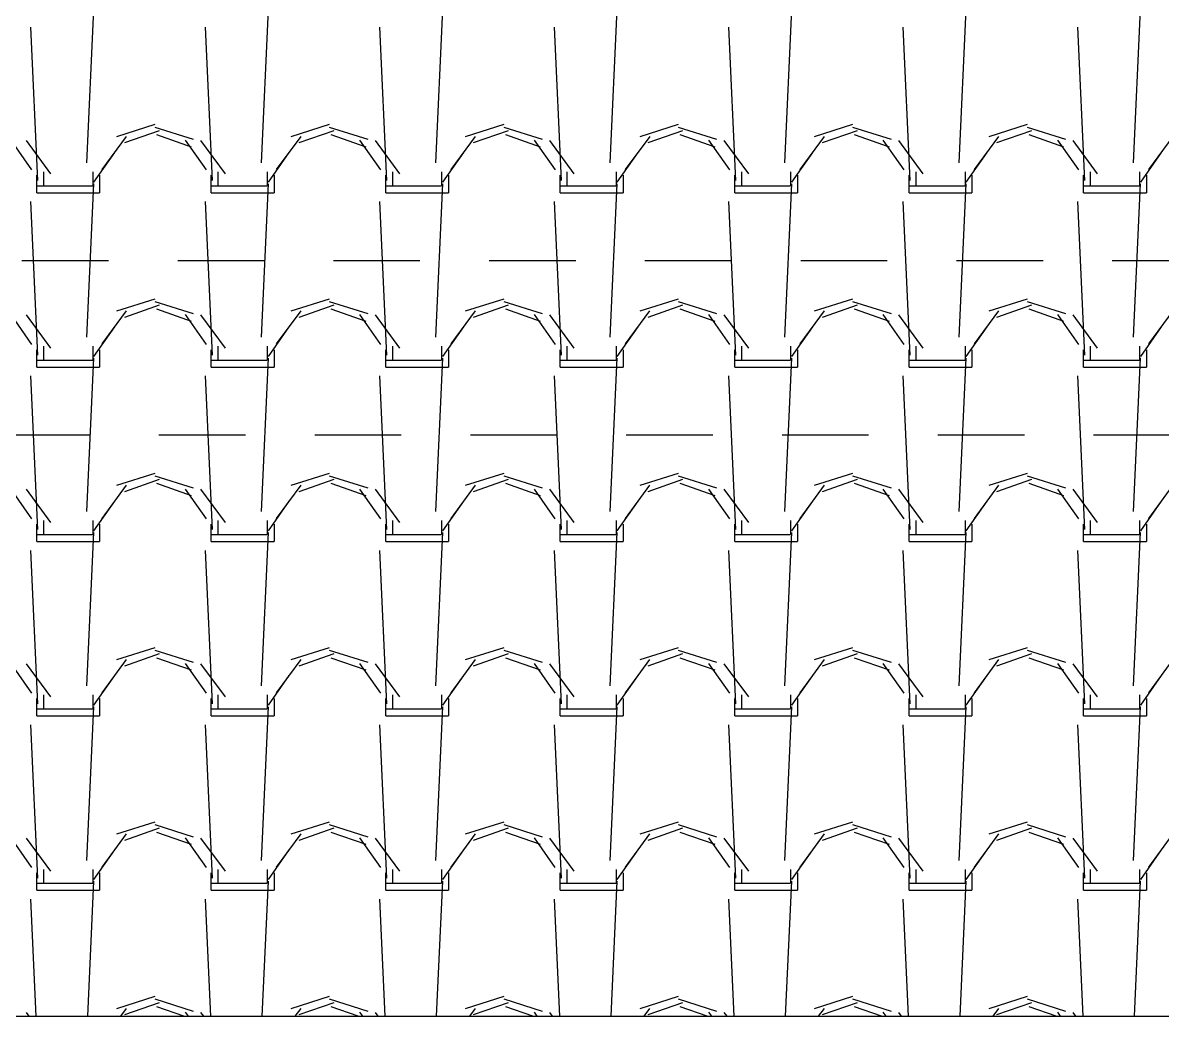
# Model space of a CAD drawing. Header units: millimetres. Extents: x 3923 to 4007, y 744 to 863.
# Drawn here: x 3933.996 to 3935.642, y 825.452 to 826.887 of the extents above; entities that cross this region are included whole.
import ezdxf

# ---------------------------------------------------------------- set-up
doc = ezdxf.new("R2010")
doc.units = ezdxf.units.MM
doc.linetypes.add('HIDDEN2', pattern=[0.1875, 0.125, -0.0625])
doc.layers.add('-HIDRO', color=8, linetype='Continuous')

msp = doc.modelspace()

# ---------------------------------------------------------------- linework, layer by layer
at = {"layer": '-HIDRO', "linetype": 'Continuous'}
for p, q in [((3934.089, 826.6848), (3934.099, 826.9065)), ((3934.341, 826.6848), (3934.3511, 826.9065)), ((3934.593, 826.6848), (3934.6031, 826.9065)), ((3934.845, 826.6848), (3934.8551, 826.9065)), ((3935.097, 826.6848), (3935.1071, 826.9065)), ((3935.349, 826.6848), (3935.3591, 826.9065)), ((3935.601, 826.6848), (3935.6111, 826.9065)), ((3934.0183, 826.6591), (3934.0082, 826.8808)), ((3934.2703, 826.6591), (3934.2602, 826.8808)), ((3934.5223, 826.6591), (3934.5122, 826.8808)), ((3934.7743, 826.6591), (3934.7642, 826.8808)), ((3935.0263, 826.6591), (3935.0162, 826.8808)), ((3935.2783, 826.6591), (3935.2682, 826.8808)), ((3935.5303, 826.6591), (3935.5202, 826.8808)), ((3934.1871, 826.74), (3934.1316, 826.7224)), ((3934.1935, 826.7311), (3934.1431, 826.7135)), ((3934.2431, 826.7185), (3934.1876, 826.7361)), ((3934.4391, 826.74), (3934.3836, 826.7224)), ((3934.4455, 826.7311), (3934.3951, 826.7135)), ((3934.4951, 826.7185), (3934.4396, 826.7361)), ((3934.6911, 826.74), (3934.6356, 826.7224)), ((3934.6975, 826.7311), (3934.6471, 826.7135)), ((3934.7471, 826.7185), (3934.6916, 826.7361)), ((3934.9431, 826.74), (3934.8876, 826.7224)), ((3934.9495, 826.7311), (3934.8991, 826.7135)), ((3934.9991, 826.7185), (3934.9436, 826.7361)), ((3935.1951, 826.74), (3935.1396, 826.7224)), ((3935.2015, 826.7311), (3935.1511, 826.7135)), ((3935.2511, 826.7185), (3935.1956, 826.7361)), ((3935.4471, 826.74), (3935.3916, 826.7224)), ((3935.4535, 826.7311), (3935.4031, 826.7135)), ((3935.5031, 826.7185), (3935.4476, 826.7361)), ((3934.0096, 826.6745), (3933.9794, 826.7174)), ((3934.037, 826.6691), (3934.0017, 826.717)), ((3934.1459, 826.7229), (3934.1106, 826.675)), ((3934.2403, 826.7076), (3934.1899, 826.7252)), ((3934.2616, 826.6745), (3934.2314, 826.7174)), ((3934.289, 826.6691), (3934.2537, 826.717)), ((3934.3979, 826.7229), (3934.3626, 826.675)), ((3934.4923, 826.7076), (3934.4419, 826.7252)), ((3934.5136, 826.6745), (3934.4834, 826.7174)), ((3934.541, 826.6691), (3934.5057, 826.717)), ((3934.6499, 826.7229), (3934.6146, 826.675)), ((3934.7443, 826.7076), (3934.6939, 826.7252)), ((3934.7657, 826.6745), (3934.7354, 826.7174)), ((3934.793, 826.6691), (3934.7577, 826.717)), ((3934.9019, 826.7229), (3934.8666, 826.675)), ((3934.9963, 826.7076), (3934.9459, 826.7252)), ((3935.0177, 826.6745), (3934.9874, 826.7174)), ((3935.045, 826.6691), (3935.0097, 826.717)), ((3935.1538, 826.7229), (3935.1186, 826.675)), ((3935.2483, 826.7076), (3935.1979, 826.7252)), ((3935.2697, 826.6745), (3935.2394, 826.7174)), ((3935.297, 826.6691), (3935.2617, 826.717)), ((3935.4058, 826.7229), (3935.3706, 826.675)), ((3935.5003, 826.7076), (3935.4499, 826.7252)), ((3935.5217, 826.6745), (3935.4914, 826.7174)), ((3935.5489, 826.6691), (3935.5137, 826.717)), ((3935.6578, 826.7229), (3935.6226, 826.675)), ((3934.1289, 826.6999), (3934.0986, 826.6571)), ((3934.3809, 826.6999), (3934.3506, 826.6571)), ((3934.6329, 826.6999), (3934.6026, 826.6571)), ((3934.8849, 826.6999), (3934.8546, 826.6571)), ((3935.1369, 826.6999), (3935.1066, 826.6571)), ((3935.3889, 826.6999), (3935.3587, 826.6571)), ((3935.6409, 826.6999), (3935.6107, 826.6571)), ((3934.0167, 826.6416), (3934.0167, 826.6668)), ((3934.0268, 826.6517), (3934.0268, 826.6718)), ((3934.0974, 826.6718), (3934.0974, 826.6517)), ((3934.1074, 826.6668), (3934.1074, 826.6416)), ((3934.2687, 826.6416), (3934.2687, 826.6668)), ((3934.2788, 826.6517), (3934.2788, 826.6718)), ((3934.3494, 826.6718), (3934.3494, 826.6517)), ((3934.3594, 826.6668), (3934.3594, 826.6416)), ((3934.5207, 826.6416), (3934.5207, 826.6668)), ((3934.5308, 826.6517), (3934.5308, 826.6718)), ((3934.6014, 826.6718), (3934.6014, 826.6517)), ((3934.6114, 826.6668), (3934.6114, 826.6416)), ((3934.7727, 826.6416), (3934.7727, 826.6668)), ((3934.7828, 826.6517), (3934.7828, 826.6718)), ((3934.8534, 826.6718), (3934.8534, 826.6517)), ((3934.8634, 826.6668), (3934.8634, 826.6416)), ((3935.0247, 826.6416), (3935.0247, 826.6668)), ((3935.0348, 826.6517), (3935.0348, 826.6718)), ((3935.1054, 826.6718), (3935.1054, 826.6517)), ((3935.1154, 826.6668), (3935.1154, 826.6416)), ((3935.2767, 826.6416), (3935.2767, 826.6668)), ((3935.2868, 826.6517), (3935.2868, 826.6718)), ((3935.3574, 826.6718), (3935.3574, 826.6517)), ((3935.3674, 826.6668), (3935.3674, 826.6416)), ((3935.5287, 826.6416), (3935.5287, 826.6668)), ((3935.5388, 826.6517), (3935.5388, 826.6718)), ((3935.6094, 826.6718), (3935.6094, 826.6517)), ((3935.6194, 826.6668), (3935.6194, 826.6416)), ((3934.0167, 826.6517), (3934.0268, 826.6517)), ((3934.0268, 826.6517), (3934.0974, 826.6517)), ((3934.089, 826.4328), (3934.099, 826.6545)), ((3934.2687, 826.6517), (3934.2788, 826.6517)), ((3934.2788, 826.6517), (3934.3494, 826.6517)), ((3934.341, 826.4328), (3934.3511, 826.6545)), ((3934.5207, 826.6517), (3934.5308, 826.6517)), ((3934.5308, 826.6517), (3934.6014, 826.6517)), ((3934.593, 826.4328), (3934.6031, 826.6545)), ((3934.7727, 826.6517), (3934.7828, 826.6517)), ((3934.7828, 826.6517), (3934.8534, 826.6517)), ((3934.845, 826.4328), (3934.8551, 826.6545)), ((3935.0247, 826.6517), (3935.0348, 826.6517)), ((3935.0348, 826.6517), (3935.1054, 826.6517)), ((3935.097, 826.4328), (3935.1071, 826.6545)), ((3935.2767, 826.6517), (3935.2868, 826.6517)), ((3935.2868, 826.6517), (3935.3574, 826.6517)), ((3935.349, 826.4328), (3935.3591, 826.6545)), ((3935.5287, 826.6517), (3935.5388, 826.6517)), ((3935.5388, 826.6517), (3935.6094, 826.6517)), ((3935.601, 826.4328), (3935.6111, 826.6545)), ((3934.0167, 826.6416), (3934.0268, 826.6416)), ((3934.0268, 826.6416), (3934.1074, 826.6416)), ((3934.2687, 826.6416), (3934.2788, 826.6416)), ((3934.2788, 826.6416), (3934.3594, 826.6416)), ((3934.5207, 826.6416), (3934.5308, 826.6416)), ((3934.5308, 826.6416), (3934.6114, 826.6416)), ((3934.7727, 826.6416), (3934.7828, 826.6416)), ((3934.7828, 826.6416), (3934.8634, 826.6416)), ((3935.0247, 826.6416), (3935.0348, 826.6416)), ((3935.0348, 826.6416), (3935.1154, 826.6416)), ((3935.2767, 826.6416), (3935.2868, 826.6416)), ((3935.2868, 826.6416), (3935.3674, 826.6416)), ((3935.5287, 826.6416), (3935.5388, 826.6416)), ((3935.5388, 826.6416), (3935.6194, 826.6416)), ((3934.0183, 826.4071), (3934.0082, 826.6288)), ((3934.2703, 826.4071), (3934.2602, 826.6288)), ((3934.5223, 826.4071), (3934.5122, 826.6288)), ((3934.7743, 826.4071), (3934.7642, 826.6288)), ((3935.0263, 826.4071), (3935.0162, 826.6288)), ((3935.2783, 826.4071), (3935.2682, 826.6288)), ((3935.5303, 826.4071), (3935.5202, 826.6288)), ((3934.1871, 826.488), (3934.1316, 826.4704)), ((3934.2431, 826.4665), (3934.1876, 826.4841)), ((3934.4391, 826.488), (3934.3836, 826.4704)), ((3934.4951, 826.4665), (3934.4396, 826.4841)), ((3934.6911, 826.488), (3934.6356, 826.4704)), ((3934.7471, 826.4665), (3934.6916, 826.4841)), ((3934.9431, 826.488), (3934.8876, 826.4704)), ((3934.9991, 826.4665), (3934.9436, 826.4841)), ((3935.1951, 826.488), (3935.1396, 826.4704)), ((3935.2511, 826.4665), (3935.1956, 826.4841)), ((3935.4471, 826.488), (3935.3916, 826.4704)), ((3935.5031, 826.4665), (3935.4476, 826.4841)), ((3934.0096, 826.4225), (3933.9794, 826.4654)), ((3934.037, 826.4171), (3934.0017, 826.465)), ((3934.1459, 826.4709), (3934.1106, 826.423)), ((3934.1935, 826.4791), (3934.1431, 826.4615)), ((3934.2403, 826.4556), (3934.1899, 826.4732)), ((3934.2616, 826.4225), (3934.2314, 826.4654)), ((3934.289, 826.4171), (3934.2537, 826.465)), ((3934.3979, 826.4709), (3934.3626, 826.423)), ((3934.4455, 826.4791), (3934.3951, 826.4615)), ((3934.4923, 826.4556), (3934.4419, 826.4732)), ((3934.5136, 826.4225), (3934.4834, 826.4654)), ((3934.541, 826.4171), (3934.5057, 826.465)), ((3934.6499, 826.4709), (3934.6146, 826.423)), ((3934.6975, 826.4791), (3934.6471, 826.4615)), ((3934.7443, 826.4556), (3934.6939, 826.4732)), ((3934.7657, 826.4225), (3934.7354, 826.4654)), ((3934.793, 826.4171), (3934.7577, 826.465)), ((3934.9018, 826.4709), (3934.8666, 826.423)), ((3934.9495, 826.4791), (3934.8991, 826.4615)), ((3934.9963, 826.4556), (3934.9459, 826.4732)), ((3935.0177, 826.4225), (3934.9874, 826.4654)), ((3935.045, 826.4171), (3935.0097, 826.465)), ((3935.1538, 826.4709), (3935.1186, 826.423)), ((3935.2015, 826.4791), (3935.1511, 826.4615)), ((3935.2483, 826.4556), (3935.1979, 826.4732)), ((3935.2697, 826.4225), (3935.2394, 826.4654)), ((3935.297, 826.4171), (3935.2617, 826.465)), ((3935.4058, 826.4709), (3935.3706, 826.423)), ((3935.4535, 826.4791), (3935.4031, 826.4615)), ((3935.5003, 826.4556), (3935.4499, 826.4732)), ((3935.5217, 826.4225), (3935.4914, 826.4654)), ((3935.549, 826.4171), (3935.5137, 826.465)), ((3935.6578, 826.4709), (3935.6226, 826.423)), ((3934.1289, 826.4479), (3934.0986, 826.4051)), ((3934.3809, 826.4479), (3934.3506, 826.4051)), ((3934.6329, 826.4479), (3934.6026, 826.4051)), ((3934.8849, 826.4479), (3934.8546, 826.4051)), ((3935.1369, 826.4479), (3935.1067, 826.4051)), ((3935.3889, 826.4479), (3935.3587, 826.4051)), ((3935.6409, 826.4479), (3935.6107, 826.4051)), ((3934.0268, 826.3997), (3934.0268, 826.4198)), ((3934.0974, 826.4198), (3934.0974, 826.3997)), ((3934.2788, 826.3997), (3934.2788, 826.4198)), ((3934.3494, 826.4198), (3934.3494, 826.3997)), ((3934.5308, 826.3997), (3934.5308, 826.4198)), ((3934.6014, 826.4198), (3934.6014, 826.3997)), ((3934.7828, 826.3997), (3934.7828, 826.4198)), ((3934.8534, 826.4198), (3934.8534, 826.3997)), ((3935.0348, 826.3997), (3935.0348, 826.4198)), ((3935.1054, 826.4198), (3935.1054, 826.3997)), ((3935.2868, 826.3997), (3935.2868, 826.4198)), ((3935.3574, 826.4198), (3935.3574, 826.3997)), ((3935.5388, 826.3997), (3935.5388, 826.4198)), ((3935.6094, 826.4198), (3935.6094, 826.3997)), ((3934.0167, 826.3896), (3934.0167, 826.4148)), ((3934.0167, 826.3997), (3934.0268, 826.3997)), ((3934.0268, 826.3997), (3934.0974, 826.3997)), ((3934.089, 826.1808), (3934.099, 826.4025)), ((3934.1074, 826.4148), (3934.1074, 826.3896)), ((3934.2687, 826.3896), (3934.2687, 826.4148)), ((3934.2687, 826.3997), (3934.2788, 826.3997)), ((3934.2788, 826.3997), (3934.3494, 826.3997)), ((3934.341, 826.1808), (3934.3511, 826.4025)), ((3934.3594, 826.4148), (3934.3594, 826.3896)), ((3934.5207, 826.3896), (3934.5207, 826.4148)), ((3934.5207, 826.3997), (3934.5308, 826.3997)), ((3934.5308, 826.3997), (3934.6014, 826.3997)), ((3934.593, 826.1808), (3934.6031, 826.4025)), ((3934.6114, 826.4148), (3934.6114, 826.3896)), ((3934.7727, 826.3896), (3934.7727, 826.4148)), ((3934.7727, 826.3997), (3934.7828, 826.3997)), ((3934.7828, 826.3997), (3934.8534, 826.3997)), ((3934.845, 826.1808), (3934.8551, 826.4025)), ((3934.8634, 826.4148), (3934.8634, 826.3896)), ((3935.0247, 826.3896), (3935.0247, 826.4148)), ((3935.0247, 826.3997), (3935.0348, 826.3997)), ((3935.0348, 826.3997), (3935.1054, 826.3997)), ((3935.097, 826.1808), (3935.1071, 826.4025)), ((3935.1154, 826.4148), (3935.1154, 826.3896)), ((3935.2767, 826.3896), (3935.2767, 826.4148)), ((3935.2767, 826.3997), (3935.2868, 826.3997)), ((3935.2868, 826.3997), (3935.3574, 826.3997)), ((3935.349, 826.1808), (3935.3591, 826.4025)), ((3935.3674, 826.4148), (3935.3674, 826.3896)), ((3935.5287, 826.3896), (3935.5287, 826.4148)), ((3935.5287, 826.3997), (3935.5388, 826.3997)), ((3935.5388, 826.3997), (3935.6094, 826.3997)), ((3935.601, 826.1808), (3935.6111, 826.4025)), ((3935.6194, 826.4148), (3935.6194, 826.3896)), ((3934.0167, 826.3896), (3934.0268, 826.3896)), ((3934.0268, 826.3896), (3934.1074, 826.3896)), ((3934.2687, 826.3896), (3934.2788, 826.3896)), ((3934.2788, 826.3896), (3934.3594, 826.3896)), ((3934.5207, 826.3896), (3934.5308, 826.3896)), ((3934.5308, 826.3896), (3934.6114, 826.3896)), ((3934.7727, 826.3896), (3934.7828, 826.3896)), ((3934.7828, 826.3896), (3934.8634, 826.3896)), ((3935.0247, 826.3896), (3935.0348, 826.3896)), ((3935.0348, 826.3896), (3935.1154, 826.3896)), ((3935.2767, 826.3896), (3935.2868, 826.3896)), ((3935.2868, 826.3896), (3935.3674, 826.3896)), ((3935.5287, 826.3896), (3935.5388, 826.3896)), ((3935.5388, 826.3896), (3935.6194, 826.3896)), ((3934.0183, 826.1551), (3934.0082, 826.3768)), ((3934.2703, 826.1551), (3934.2602, 826.3768)), ((3934.5223, 826.1551), (3934.5122, 826.3768)), ((3934.7743, 826.1551), (3934.7642, 826.3768)), ((3935.0263, 826.1551), (3935.0162, 826.3768)), ((3935.2783, 826.1551), (3935.2682, 826.3768)), ((3935.5303, 826.1551), (3935.5202, 826.3768)), ((3934.1871, 826.236), (3934.1316, 826.2184)), ((3934.4391, 826.236), (3934.3836, 826.2184)), ((3934.6911, 826.236), (3934.6356, 826.2184)), ((3934.9431, 826.236), (3934.8876, 826.2184)), ((3935.1951, 826.236), (3935.1396, 826.2184)), ((3935.4471, 826.236), (3935.3916, 826.2184)), ((3934.1459, 826.2189), (3934.1106, 826.171)), ((3934.1935, 826.2271), (3934.1431, 826.2095)), ((3934.2431, 826.2145), (3934.1876, 826.2321)), ((3934.2403, 826.2036), (3934.1899, 826.2212)), ((3934.3979, 826.2189), (3934.3626, 826.171)), ((3934.4455, 826.2271), (3934.3951, 826.2095)), ((3934.4951, 826.2145), (3934.4396, 826.2321)), ((3934.4923, 826.2036), (3934.4419, 826.2212)), ((3934.6498, 826.2189), (3934.6146, 826.171)), ((3934.6975, 826.2271), (3934.6471, 826.2095)), ((3934.7471, 826.2145), (3934.6916, 826.2321)), ((3934.7443, 826.2036), (3934.6939, 826.2212)), ((3934.9018, 826.2189), (3934.8666, 826.171)), ((3934.9495, 826.2271), (3934.8991, 826.2095)), ((3934.9991, 826.2145), (3934.9436, 826.2321)), ((3934.9963, 826.2036), (3934.9459, 826.2212)), ((3935.1538, 826.2189), (3935.1186, 826.171)), ((3935.2015, 826.2271), (3935.1511, 826.2095)), ((3935.2511, 826.2145), (3935.1956, 826.2321)), ((3935.2483, 826.2036), (3935.1979, 826.2212)), ((3935.4058, 826.2189), (3935.3706, 826.171)), ((3935.4535, 826.2271), (3935.4031, 826.2095)), ((3935.5031, 826.2145), (3935.4476, 826.2321)), ((3935.5003, 826.2036), (3935.4499, 826.2212)), ((3935.6578, 826.2189), (3935.6226, 826.171)), ((3934.0096, 826.1705), (3933.9794, 826.2134)), ((3934.037, 826.1651), (3934.0017, 826.213)), ((3934.2616, 826.1705), (3934.2314, 826.2134)), ((3934.289, 826.1651), (3934.2537, 826.213)), ((3934.5136, 826.1705), (3934.4834, 826.2134)), ((3934.541, 826.1651), (3934.5057, 826.213)), ((3934.7656, 826.1705), (3934.7354, 826.2134)), ((3934.793, 826.1651), (3934.7577, 826.213)), ((3935.0177, 826.1705), (3934.9874, 826.2134)), ((3935.045, 826.1651), (3935.0097, 826.213)), ((3935.2697, 826.1705), (3935.2394, 826.2134)), ((3935.297, 826.1651), (3935.2617, 826.213)), ((3935.5217, 826.1705), (3935.4914, 826.2134)), ((3935.549, 826.1651), (3935.5137, 826.213)), ((3934.1289, 826.1959), (3934.0986, 826.1531)), ((3934.3809, 826.1959), (3934.3506, 826.1531)), ((3934.6329, 826.1959), (3934.6026, 826.1531)), ((3934.8849, 826.1959), (3934.8547, 826.1531)), ((3935.1369, 826.1959), (3935.1067, 826.1531)), ((3935.3889, 826.1959), (3935.3587, 826.1531)), ((3935.6409, 826.1959), (3935.6107, 826.1531)), ((3934.0167, 826.1376), (3934.0167, 826.1628)), ((3934.0268, 826.1477), (3934.0268, 826.1678)), ((3934.0974, 826.1678), (3934.0974, 826.1477)), ((3934.1074, 826.1628), (3934.1074, 826.1376)), ((3934.2687, 826.1376), (3934.2687, 826.1628)), ((3934.2788, 826.1477), (3934.2788, 826.1678)), ((3934.3494, 826.1678), (3934.3494, 826.1477)), ((3934.3594, 826.1628), (3934.3594, 826.1376)), ((3934.5207, 826.1376), (3934.5207, 826.1628)), ((3934.5308, 826.1477), (3934.5308, 826.1678)), ((3934.6014, 826.1678), (3934.6014, 826.1477)), ((3934.6114, 826.1628), (3934.6114, 826.1376)), ((3934.7727, 826.1376), (3934.7727, 826.1628)), ((3934.7828, 826.1477), (3934.7828, 826.1678)), ((3934.8534, 826.1678), (3934.8534, 826.1477)), ((3934.8634, 826.1628), (3934.8634, 826.1376)), ((3935.0247, 826.1376), (3935.0247, 826.1628)), ((3935.0348, 826.1477), (3935.0348, 826.1678)), ((3935.1054, 826.1678), (3935.1054, 826.1477)), ((3935.1154, 826.1628), (3935.1154, 826.1376)), ((3935.2767, 826.1376), (3935.2767, 826.1628)), ((3935.2868, 826.1477), (3935.2868, 826.1678)), ((3935.3574, 826.1678), (3935.3574, 826.1477)), ((3935.3674, 826.1628), (3935.3674, 826.1376)), ((3935.5287, 826.1376), (3935.5287, 826.1628)), ((3935.5388, 826.1477), (3935.5388, 826.1678)), ((3935.6094, 826.1678), (3935.6094, 826.1477)), ((3935.6194, 826.1628), (3935.6194, 826.1376)), ((3934.0167, 826.1477), (3934.0268, 826.1477)), ((3934.0167, 826.1376), (3934.0268, 826.1376)), ((3934.0268, 826.1477), (3934.0974, 826.1477)), ((3934.0268, 826.1376), (3934.1074, 826.1376)), ((3934.089, 825.9288), (3934.099, 826.1505)), ((3934.2687, 826.1477), (3934.2788, 826.1477)), ((3934.2687, 826.1376), (3934.2788, 826.1376)), ((3934.2788, 826.1477), (3934.3494, 826.1477)), ((3934.2788, 826.1376), (3934.3594, 826.1376)), ((3934.341, 825.9288), (3934.3511, 826.1505)), ((3934.5207, 826.1477), (3934.5308, 826.1477)), ((3934.5207, 826.1376), (3934.5308, 826.1376)), ((3934.5308, 826.1477), (3934.6014, 826.1477)), ((3934.5308, 826.1376), (3934.6114, 826.1376)), ((3934.593, 825.9288), (3934.6031, 826.1505)), ((3934.7727, 826.1477), (3934.7828, 826.1477)), ((3934.7727, 826.1376), (3934.7828, 826.1376)), ((3934.7828, 826.1477), (3934.8534, 826.1477)), ((3934.7828, 826.1376), (3934.8634, 826.1376)), ((3934.845, 825.9288), (3934.8551, 826.1505)), ((3935.0247, 826.1477), (3935.0348, 826.1477)), ((3935.0247, 826.1376), (3935.0348, 826.1376)), ((3935.0348, 826.1477), (3935.1054, 826.1477)), ((3935.0348, 826.1376), (3935.1154, 826.1376)), ((3935.097, 825.9288), (3935.1071, 826.1505)), ((3935.2767, 826.1477), (3935.2868, 826.1477)), ((3935.2767, 826.1376), (3935.2868, 826.1376)), ((3935.2868, 826.1477), (3935.3574, 826.1477)), ((3935.2868, 826.1376), (3935.3674, 826.1376)), ((3935.349, 825.9288), (3935.3591, 826.1505)), ((3935.5287, 826.1477), (3935.5388, 826.1477)), ((3935.5287, 826.1376), (3935.5388, 826.1376)), ((3935.5388, 826.1477), (3935.6094, 826.1477)), ((3935.5388, 826.1376), (3935.6194, 826.1376)), ((3935.601, 825.9288), (3935.6111, 826.1505)), ((3934.0183, 825.9031), (3934.0082, 826.1248)), ((3934.2703, 825.9031), (3934.2602, 826.1248)), ((3934.5223, 825.9031), (3934.5122, 826.1248)), ((3934.7743, 825.9031), (3934.7642, 826.1248)), ((3935.0263, 825.9031), (3935.0162, 826.1248)), ((3935.2783, 825.9031), (3935.2682, 826.1248)), ((3935.5303, 825.9031), (3935.5202, 826.1248)), ((3934.1871, 825.984), (3934.1316, 825.9664)), ((3934.1935, 825.9751), (3934.1431, 825.9575)), ((3934.2431, 825.9625), (3934.1876, 825.9801)), ((3934.4391, 825.984), (3934.3836, 825.9664)), ((3934.4455, 825.9751), (3934.3951, 825.9575)), ((3934.4951, 825.9625), (3934.4396, 825.9801)), ((3934.6911, 825.984), (3934.6356, 825.9664)), ((3934.6975, 825.9751), (3934.6471, 825.9575)), ((3934.7471, 825.9625), (3934.6916, 825.9801)), ((3934.9431, 825.984), (3934.8876, 825.9664)), ((3934.9495, 825.9751), (3934.8991, 825.9575)), ((3934.9991, 825.9625), (3934.9436, 825.9801)), ((3935.1951, 825.984), (3935.1396, 825.9664)), ((3935.2015, 825.9751), (3935.1511, 825.9575)), ((3935.2511, 825.9625), (3935.1956, 825.9801)), ((3935.4471, 825.984), (3935.3916, 825.9664)), ((3935.4535, 825.9751), (3935.4031, 825.9575)), ((3935.5031, 825.9625), (3935.4476, 825.9801)), ((3934.0096, 825.9185), (3933.9794, 825.9614)), ((3934.037, 825.9131), (3934.0017, 825.961)), ((3934.1459, 825.9669), (3934.1106, 825.919)), ((3934.2403, 825.9516), (3934.1899, 825.9692)), ((3934.2616, 825.9185), (3934.2314, 825.9614)), ((3934.289, 825.9131), (3934.2537, 825.961)), ((3934.3978, 825.9669), (3934.3626, 825.919)), ((3934.4923, 825.9516), (3934.4419, 825.9692)), ((3934.5136, 825.9185), (3934.4834, 825.9614)), ((3934.541, 825.9131), (3934.5057, 825.961)), ((3934.6498, 825.9669), (3934.6146, 825.919)), ((3934.7443, 825.9516), (3934.6939, 825.9692)), ((3934.7656, 825.9185), (3934.7354, 825.9614)), ((3934.793, 825.9131), (3934.7577, 825.961)), ((3934.9018, 825.9669), (3934.8666, 825.919)), ((3934.9963, 825.9516), (3934.9459, 825.9692)), ((3935.0176, 825.9185), (3934.9874, 825.9614)), ((3935.045, 825.9131), (3935.0097, 825.961)), ((3935.1538, 825.9669), (3935.1186, 825.919)), ((3935.2483, 825.9516), (3935.1979, 825.9692)), ((3935.2697, 825.9185), (3935.2394, 825.9614)), ((3935.297, 825.9131), (3935.2617, 825.961)), ((3935.4058, 825.9669), (3935.3706, 825.919)), ((3935.5003, 825.9516), (3935.4499, 825.9692)), ((3935.5217, 825.9185), (3935.4914, 825.9614)), ((3935.549, 825.9131), (3935.5137, 825.961)), ((3935.6578, 825.9669), (3935.6226, 825.919)), ((3934.1289, 825.9439), (3934.0986, 825.9011)), ((3934.3809, 825.9439), (3934.3506, 825.9011)), ((3934.6329, 825.9439), (3934.6026, 825.9011)), ((3934.8849, 825.9439), (3934.8547, 825.9011)), ((3935.1369, 825.9439), (3935.1067, 825.9011)), ((3935.3889, 825.9439), (3935.3587, 825.9011)), ((3935.6409, 825.9439), (3935.6107, 825.9011)), ((3934.0167, 825.8856), (3934.0167, 825.9108)), ((3934.0268, 825.8957), (3934.0268, 825.9158)), ((3934.0974, 825.9158), (3934.0974, 825.8957)), ((3934.1074, 825.9108), (3934.1074, 825.8856)), ((3934.2687, 825.8856), (3934.2687, 825.9108)), ((3934.2788, 825.8957), (3934.2788, 825.9158)), ((3934.3494, 825.9158), (3934.3494, 825.8957)), ((3934.3594, 825.9108), (3934.3594, 825.8856)), ((3934.5207, 825.8856), (3934.5207, 825.9108)), ((3934.5308, 825.8957), (3934.5308, 825.9158)), ((3934.6014, 825.9158), (3934.6014, 825.8957)), ((3934.6114, 825.9108), (3934.6114, 825.8856)), ((3934.7727, 825.8856), (3934.7727, 825.9108)), ((3934.7828, 825.8957), (3934.7828, 825.9158)), ((3934.8534, 825.9158), (3934.8534, 825.8957)), ((3934.8634, 825.9108), (3934.8634, 825.8856)), ((3935.0247, 825.8856), (3935.0247, 825.9108)), ((3935.0348, 825.8957), (3935.0348, 825.9158)), ((3935.1054, 825.9158), (3935.1054, 825.8957)), ((3935.1154, 825.9108), (3935.1154, 825.8856)), ((3935.2767, 825.8856), (3935.2767, 825.9108)), ((3935.2868, 825.8957), (3935.2868, 825.9158)), ((3935.3574, 825.9158), (3935.3574, 825.8957)), ((3935.3674, 825.9108), (3935.3674, 825.8856)), ((3935.5287, 825.8856), (3935.5287, 825.9108)), ((3935.5388, 825.8957), (3935.5388, 825.9158)), ((3935.6094, 825.9158), (3935.6094, 825.8957)), ((3935.6194, 825.9108), (3935.6194, 825.8856)), ((3934.0167, 825.8957), (3934.0268, 825.8957)), ((3934.0268, 825.8957), (3934.0974, 825.8957)), ((3934.089, 825.6768), (3934.099, 825.8985)), ((3934.2687, 825.8957), (3934.2788, 825.8957)), ((3934.2788, 825.8957), (3934.3494, 825.8957)), ((3934.341, 825.6768), (3934.3511, 825.8985)), ((3934.5207, 825.8957), (3934.5308, 825.8957)), ((3934.5308, 825.8957), (3934.6014, 825.8957)), ((3934.593, 825.6768), (3934.6031, 825.8985)), ((3934.7727, 825.8957), (3934.7828, 825.8957)), ((3934.7828, 825.8957), (3934.8534, 825.8957)), ((3934.845, 825.6768), (3934.8551, 825.8985)), ((3935.0247, 825.8957), (3935.0348, 825.8957)), ((3935.0348, 825.8957), (3935.1054, 825.8957)), ((3935.097, 825.6768), (3935.1071, 825.8985)), ((3935.2767, 825.8957), (3935.2868, 825.8957)), ((3935.2868, 825.8957), (3935.3574, 825.8957)), ((3935.349, 825.6768), (3935.3591, 825.8985)), ((3935.5287, 825.8957), (3935.5388, 825.8957)), ((3935.5388, 825.8957), (3935.6094, 825.8957)), ((3935.601, 825.6768), (3935.6111, 825.8985)), ((3934.0183, 825.6511), (3934.0082, 825.8728)), ((3934.0167, 825.8856), (3934.0268, 825.8856)), ((3934.0268, 825.8856), (3934.1074, 825.8856)), ((3934.2703, 825.6511), (3934.2602, 825.8728)), ((3934.2687, 825.8856), (3934.2788, 825.8856)), ((3934.2788, 825.8856), (3934.3594, 825.8856)), ((3934.5223, 825.6511), (3934.5122, 825.8728)), ((3934.5207, 825.8856), (3934.5308, 825.8856)), ((3934.5308, 825.8856), (3934.6114, 825.8856)), ((3934.7743, 825.6511), (3934.7642, 825.8728)), ((3934.7727, 825.8856), (3934.7828, 825.8856)), ((3934.7828, 825.8856), (3934.8634, 825.8856)), ((3935.0263, 825.6511), (3935.0162, 825.8728)), ((3935.0247, 825.8856), (3935.0348, 825.8856)), ((3935.0348, 825.8856), (3935.1154, 825.8856)), ((3935.2783, 825.6511), (3935.2682, 825.8728)), ((3935.2767, 825.8856), (3935.2868, 825.8856)), ((3935.2868, 825.8856), (3935.3674, 825.8856)), ((3935.5303, 825.6511), (3935.5202, 825.8728)), ((3935.5287, 825.8856), (3935.5388, 825.8856)), ((3935.5388, 825.8856), (3935.6194, 825.8856)), ((3934.1871, 825.732), (3934.1316, 825.7144)), ((3934.2431, 825.7105), (3934.1876, 825.7281)), ((3934.4391, 825.732), (3934.3836, 825.7144)), ((3934.4951, 825.7105), (3934.4396, 825.7281)), ((3934.6911, 825.732), (3934.6356, 825.7144)), ((3934.7471, 825.7105), (3934.6916, 825.7281)), ((3934.9431, 825.732), (3934.8876, 825.7144)), ((3934.9991, 825.7105), (3934.9436, 825.7281)), ((3935.1951, 825.732), (3935.1396, 825.7144)), ((3935.2511, 825.7105), (3935.1956, 825.7281)), ((3935.4471, 825.732), (3935.3916, 825.7144)), ((3935.5031, 825.7105), (3935.4476, 825.7281)), ((3934.0096, 825.6665), (3933.9794, 825.7094)), ((3934.037, 825.6611), (3934.0017, 825.709)), ((3934.1459, 825.7149), (3934.1106, 825.667)), ((3934.1935, 825.7231), (3934.1431, 825.7055)), ((3934.2403, 825.6996), (3934.1899, 825.7172)), ((3934.2616, 825.6665), (3934.2314, 825.7094)), ((3934.289, 825.6611), (3934.2537, 825.709)), ((3934.3978, 825.7149), (3934.3626, 825.667)), ((3934.4455, 825.7231), (3934.3951, 825.7055)), ((3934.4923, 825.6996), (3934.4419, 825.7172)), ((3934.5136, 825.6665), (3934.4834, 825.7094)), ((3934.541, 825.6611), (3934.5057, 825.709)), ((3934.6498, 825.7149), (3934.6146, 825.667)), ((3934.6975, 825.7231), (3934.6471, 825.7055)), ((3934.7443, 825.6996), (3934.6939, 825.7172)), ((3934.7656, 825.6665), (3934.7354, 825.7094)), ((3934.793, 825.6611), (3934.7577, 825.709)), ((3934.9018, 825.7149), (3934.8666, 825.667)), ((3934.9495, 825.7231), (3934.8991, 825.7055)), ((3934.9963, 825.6996), (3934.9459, 825.7172)), ((3935.0176, 825.6665), (3934.9874, 825.7094)), ((3935.045, 825.6611), (3935.0097, 825.709)), ((3935.1538, 825.7149), (3935.1186, 825.667)), ((3935.2015, 825.7231), (3935.1511, 825.7055)), ((3935.2483, 825.6996), (3935.1979, 825.7172)), ((3935.2697, 825.6665), (3935.2394, 825.7094)), ((3935.297, 825.6611), (3935.2617, 825.709)), ((3935.4058, 825.7149), (3935.3706, 825.667)), ((3935.4535, 825.7231), (3935.4031, 825.7055)), ((3935.5003, 825.6996), (3935.4499, 825.7172)), ((3935.5217, 825.6665), (3935.4914, 825.7094)), ((3935.549, 825.6611), (3935.5137, 825.709)), ((3935.6578, 825.7149), (3935.6226, 825.667)), ((3934.1289, 825.6919), (3934.0986, 825.6491)), ((3934.3809, 825.6919), (3934.3506, 825.6491)), ((3934.6329, 825.6919), (3934.6027, 825.6491)), ((3934.8849, 825.6919), (3934.8547, 825.6491)), ((3935.1369, 825.6919), (3935.1067, 825.6491)), ((3935.3889, 825.6919), (3935.3587, 825.6491)), ((3935.6409, 825.6919), (3935.6107, 825.6491)), ((3934.0167, 825.6336), (3934.0167, 825.6588)), ((3934.0268, 825.6437), (3934.0268, 825.6638)), ((3934.0974, 825.6638), (3934.0974, 825.6437)), ((3934.1074, 825.6588), (3934.1074, 825.6336)), ((3934.2687, 825.6336), (3934.2687, 825.6588)), ((3934.2788, 825.6437), (3934.2788, 825.6638)), ((3934.3494, 825.6638), (3934.3494, 825.6437)), ((3934.3594, 825.6588), (3934.3594, 825.6336)), ((3934.5207, 825.6336), (3934.5207, 825.6588)), ((3934.5308, 825.6437), (3934.5308, 825.6638)), ((3934.6014, 825.6638), (3934.6014, 825.6437)), ((3934.6114, 825.6588), (3934.6114, 825.6336)), ((3934.7727, 825.6336), (3934.7727, 825.6588)), ((3934.7828, 825.6437), (3934.7828, 825.6638)), ((3934.8534, 825.6638), (3934.8534, 825.6437)), ((3934.8634, 825.6588), (3934.8634, 825.6336)), ((3935.0247, 825.6336), (3935.0247, 825.6588)), ((3935.0348, 825.6437), (3935.0348, 825.6638)), ((3935.1054, 825.6638), (3935.1054, 825.6437)), ((3935.1154, 825.6588), (3935.1154, 825.6336)), ((3935.2767, 825.6336), (3935.2767, 825.6588)), ((3935.2868, 825.6437), (3935.2868, 825.6638)), ((3935.3574, 825.6638), (3935.3574, 825.6437)), ((3935.3674, 825.6588), (3935.3674, 825.6336)), ((3935.5287, 825.6336), (3935.5287, 825.6588)), ((3935.5388, 825.6437), (3935.5388, 825.6638)), ((3935.6094, 825.6638), (3935.6094, 825.6437)), ((3935.6194, 825.6588), (3935.6194, 825.6336)), ((3934.0167, 825.6437), (3934.0268, 825.6437)), ((3934.0268, 825.6437), (3934.0974, 825.6437)), ((3934.0902, 825.4515), (3934.099, 825.6465)), ((3934.2687, 825.6437), (3934.2788, 825.6437)), ((3934.2788, 825.6437), (3934.3494, 825.6437)), ((3934.3422, 825.4515), (3934.3511, 825.6465)), ((3934.5207, 825.6437), (3934.5308, 825.6437)), ((3934.5308, 825.6437), (3934.6014, 825.6437)), ((3934.5942, 825.4515), (3934.6031, 825.6465)), ((3934.7727, 825.6437), (3934.7828, 825.6437)), ((3934.7828, 825.6437), (3934.8534, 825.6437)), ((3934.8462, 825.4515), (3934.8551, 825.6465)), ((3935.0247, 825.6437), (3935.0348, 825.6437)), ((3935.0348, 825.6437), (3935.1054, 825.6437)), ((3935.0982, 825.4515), (3935.1071, 825.6465)), ((3935.2767, 825.6437), (3935.2868, 825.6437)), ((3935.2868, 825.6437), (3935.3574, 825.6437)), ((3935.3502, 825.4515), (3935.3591, 825.6465)), ((3935.5287, 825.6437), (3935.5388, 825.6437)), ((3935.5388, 825.6437), (3935.6094, 825.6437)), ((3935.6022, 825.4515), (3935.6111, 825.6465)), ((3934.0167, 825.6336), (3934.0268, 825.6336)), ((3934.0268, 825.6336), (3934.1074, 825.6336)), ((3934.2687, 825.6336), (3934.2788, 825.6336)), ((3934.2788, 825.6336), (3934.3594, 825.6336)), ((3934.5207, 825.6336), (3934.5308, 825.6336)), ((3934.5308, 825.6336), (3934.6114, 825.6336)), ((3934.7727, 825.6336), (3934.7828, 825.6336)), ((3934.7828, 825.6336), (3934.8634, 825.6336)), ((3935.0247, 825.6336), (3935.0348, 825.6336)), ((3935.0348, 825.6336), (3935.1154, 825.6336)), ((3935.2767, 825.6336), (3935.2868, 825.6336)), ((3935.2868, 825.6336), (3935.3674, 825.6336)), ((3935.5287, 825.6336), (3935.5388, 825.6336)), ((3935.5388, 825.6336), (3935.6194, 825.6336)), ((3934.0159, 825.4515), (3934.0082, 825.6208)), ((3934.2679, 825.4515), (3934.2602, 825.6208)), ((3934.5199, 825.4515), (3934.5122, 825.6208)), ((3934.7719, 825.4515), (3934.7642, 825.6208)), ((3935.0239, 825.4515), (3935.0162, 825.6208)), ((3935.2759, 825.4515), (3935.2682, 825.6208)), ((3935.5279, 825.4515), (3935.5202, 825.6208)), ((3934.1871, 825.48), (3934.1316, 825.4624)), ((3934.4391, 825.48), (3934.3836, 825.4624)), ((3934.6911, 825.48), (3934.6356, 825.4624)), ((3934.9431, 825.48), (3934.8876, 825.4624)), ((3935.1951, 825.48), (3935.1396, 825.4624)), ((3935.4471, 825.48), (3935.3916, 825.4624)), ((3934.1458, 825.4629), (3934.1375, 825.4515)), ((3934.1935, 825.4711), (3934.1431, 825.4535)), ((3934.2431, 825.4585), (3934.1876, 825.4761)), ((3934.2289, 825.4515), (3934.1899, 825.4652)), ((3934.3978, 825.4629), (3934.3895, 825.4515)), ((3934.4455, 825.4711), (3934.3951, 825.4535)), ((3934.4951, 825.4585), (3934.4396, 825.4761)), ((3934.4809, 825.4515), (3934.4419, 825.4652)), ((3934.6498, 825.4629), (3934.6415, 825.4515)), ((3934.6975, 825.4711), (3934.6471, 825.4535)), ((3934.7471, 825.4585), (3934.6916, 825.4761)), ((3934.7329, 825.4515), (3934.6939, 825.4652)), ((3934.9018, 825.4629), (3934.8935, 825.4515)), ((3934.9495, 825.4711), (3934.8991, 825.4535)), ((3934.9991, 825.4585), (3934.9436, 825.4761)), ((3934.9849, 825.4515), (3934.9459, 825.4652)), ((3935.1538, 825.4629), (3935.1455, 825.4515)), ((3935.2015, 825.4711), (3935.1511, 825.4535)), ((3935.2511, 825.4585), (3935.1956, 825.4761)), ((3935.2369, 825.4515), (3935.1979, 825.4652)), ((3935.4058, 825.4629), (3935.3975, 825.4515)), ((3935.4535, 825.4711), (3935.4031, 825.4535)), ((3935.5031, 825.4585), (3935.4476, 825.4761)), ((3935.4889, 825.4515), (3935.4499, 825.4652)), ((3932.4531, 825.4515), (3938.5851, 825.4515)), ((3934.0057, 825.4515), (3934.0017, 825.457)), ((3934.2355, 825.4515), (3934.2314, 825.4574)), ((3934.2577, 825.4515), (3934.2537, 825.457)), ((3934.4875, 825.4515), (3934.4834, 825.4574)), ((3934.5097, 825.4515), (3934.5057, 825.457)), ((3934.7395, 825.4515), (3934.7354, 825.4574)), ((3934.7617, 825.4515), (3934.7577, 825.457)), ((3934.9915, 825.4515), (3934.9874, 825.4574)), ((3935.0137, 825.4515), (3935.0097, 825.457)), ((3935.2435, 825.4515), (3935.2394, 825.4574)), ((3935.2657, 825.4515), (3935.2617, 825.457)), ((3935.4955, 825.4515), (3935.4914, 825.4574)), ((3935.5177, 825.4515), (3935.5137, 825.457))]:
    msp.add_line(p, q, dxfattribs=at)
at = {"layer": '-HIDRO', "linetype": 'HIDDEN2'}
for p, q in [((3933.5451, 826.5435), (3938.5851, 826.5435)), ((3933.2931, 826.2915), (3938.5851, 826.2915))]:
    msp.add_line(p, q, dxfattribs=at)

doc.saveas('drawing.dxf')
